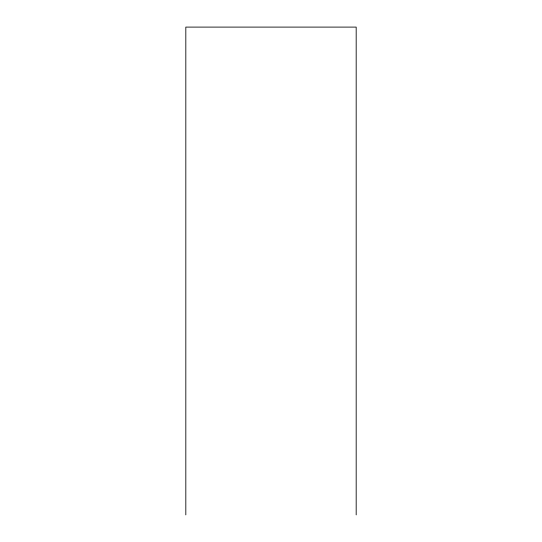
<?xml version="1.0" encoding="UTF-8"?>
<svg xmlns="http://www.w3.org/2000/svg" width="542" height="542" viewBox="0 0 542 542"><rect width="100%" height="100%" fill="white"/><g stroke="black" fill="none" stroke-linecap="round" stroke-linejoin="round"><path stroke-width="0.81" d="M356.182 514.9L356.182 27.1L185.818 27.1L185.818 514.9"/></g></svg>
